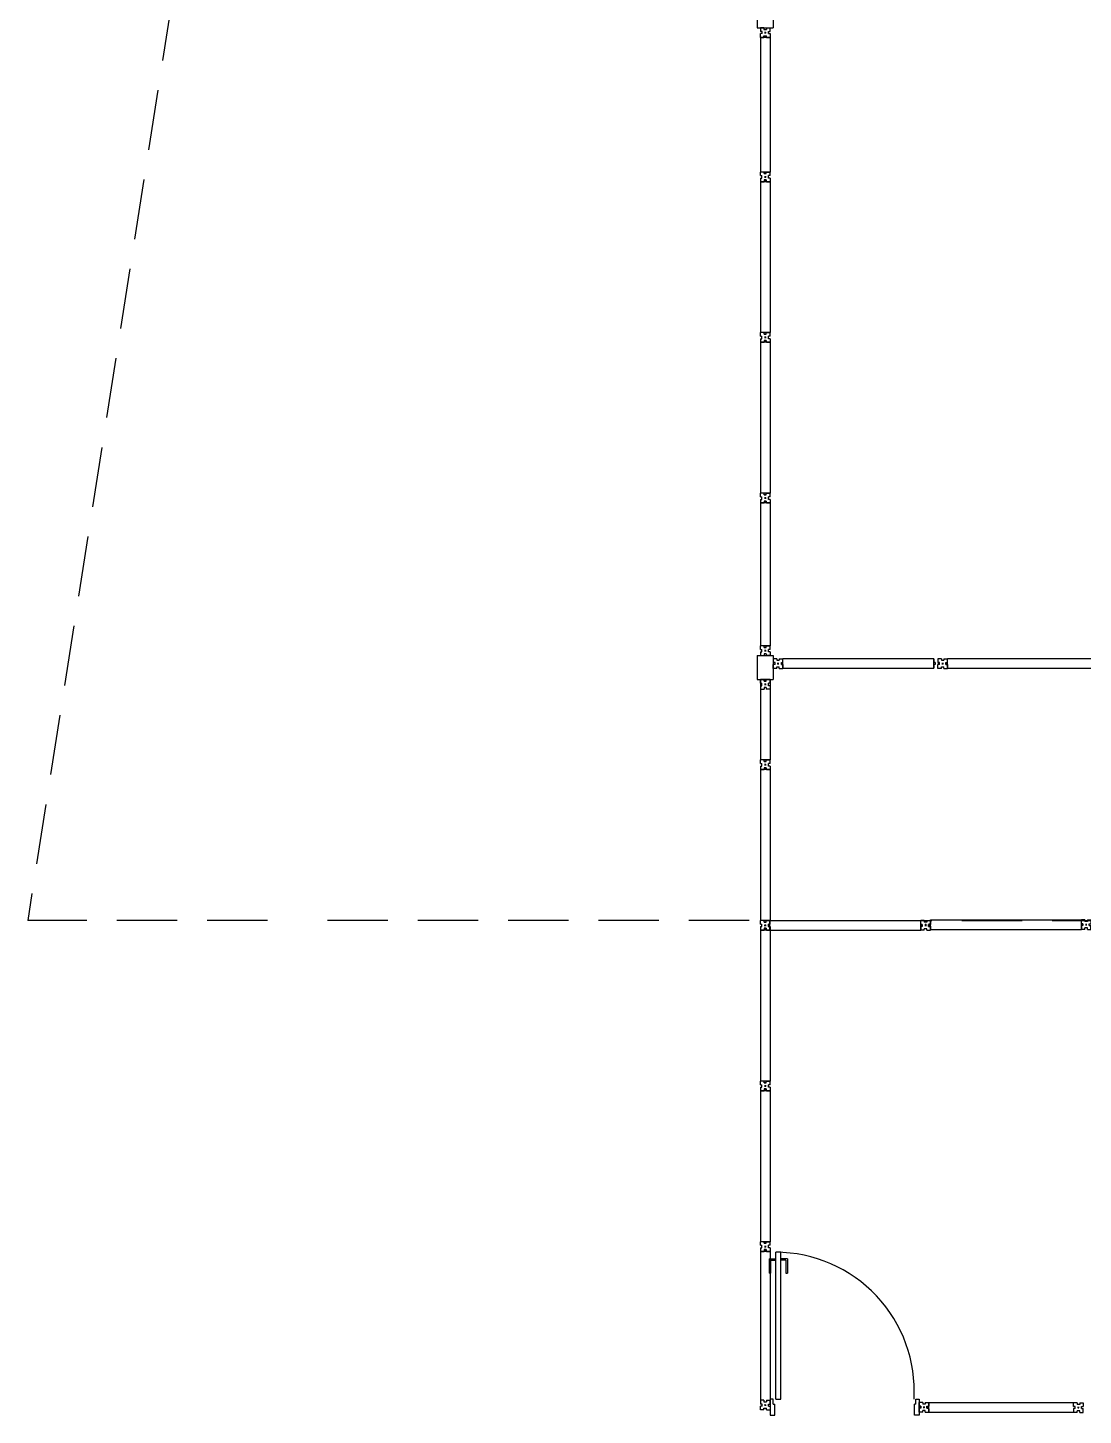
# Model space of a CAD drawing. Header units: millimetres. Extents: x 2308 to 2568, y 1142 to 1238.
# Drawn here: x 2307.94 to 2314.51, y 1180.96 to 1189.59 of the extents above; entities that cross this region are included whole.
import ezdxf

# ---------------------------------------------------------------- set-up
doc = ezdxf.new("R2010")
doc.units = ezdxf.units.MM
doc.linetypes.add('HIDDEN2', pattern=[0.1875, 0.125, -0.0625])
doc.layers.add('DIV', color=2, linetype='Continuous')
doc.layers.add('PROJ', color=1, linetype='HIDDEN2')

# ---------------------------------------------------------------- blocks, each defined once
blk = doc.blocks.new('DIVMT-SLN')
for p, q in [((-0.03, 0.03), (-0.03, 0.006)), ((-0.008, 0.03), (-0.03, 0.03)), ((-0.0185, 0.006), (-0.03, 0.006)), ((-0.0185, -0.006), (-0.0185, 0.006)), ((-0.008, 0.03), (-0.008, 0.02)), ((-0.008, 0.02), (0.008, 0.02)), ((-0.0051, 0), (0.0051, 0)), ((0.0051, 0), (-0.0051, 0)), ((-0.0051, 0), (0.0051, 0)), ((0, -0.0051), (0, 0.0051)), ((0, 0.0051), (0, -0.0051)), ((0.008, 0.03), (0.008, 0.02)), ((0.008, 0.03), (0.03, 0.03)), ((0.0205, 0.006), (0.03, 0.006)), ((0.0205, -0.006), (0.0205, 0.006)), ((0.0205, 0.006), (0.0205, -0.006)), ((0.0205, 0.006), (0.03, 0.006)), ((0.97, 0.03), (0.03, 0.03)), ((0.03, 0.006), (0.03, 0.03)), ((0.03, -0.03), (0.03, 0.03)), ((0.03, -0.005), (0.03, 0.005)), ((0.97, -0.03), (0.97, 0.03)), ((0.97, 0.03), (0.97, 0.009)), ((0.97, 0.009), (0.97, 0.027)), ((0.9795, 0.006), (0.97, 0.006)), ((0.97, -0.005), (0.97, 0.005)), ((0.9795, 0.006), (0.9795, -0.006)), ((1.0051, 0), (0.9949, 0)), ((1, 0.0051), (1, -0.0051)), ((-0.0185, -0.006), (-0.03, -0.006)), ((-0.03, -0.03), (-0.03, -0.006)), ((-0.008, -0.03), (-0.03, -0.03)), ((-0.008, -0.03), (-0.008, -0.02)), ((-0.008, -0.02), (0.008, -0.02)), ((0.008, -0.03), (0.008, -0.02)), ((0.008, -0.03), (0.03, -0.03)), ((0.0205, -0.006), (0.03, -0.006)), ((0.0205, -0.006), (0.03, -0.006)), ((0.03, -0.006), (0.03, -0.03)), ((0.97, -0.03), (0.03, -0.03)), ((0.9795, -0.006), (0.97, -0.006)), ((0.97, -0.009), (0.97, -0.027))]:
    blk.add_line(p, q)
blk = doc.blocks.new('MTT-SLN')
for p, q in [((-0.008, 0.03), (-0.03, 0.03)), ((-0.03, 0.03), (-0.03, 0.006)), ((-0.0185, 0.006), (-0.03, 0.006)), ((-0.0185, -0.006), (-0.0185, 0.006)), ((-0.008, 0.03), (-0.008, 0.02)), ((-0.008, 0.02), (0.008, 0.02)), ((-0.0051, 0), (0.0051, 0)), ((0, -0.0051), (0, 0.0051)), ((0.008, 0.03), (0.03, 0.03)), ((0.008, 0.03), (0.008, 0.02)), ((0.0205, -0.006), (0.0205, 0.006)), ((0.0205, 0.006), (0.03, 0.006)), ((0.03, 0.006), (0.03, 0.03)), ((-0.03, -0.03), (-0.03, -0.006)), ((-0.0185, -0.006), (-0.03, -0.006)), ((-0.008, -0.03), (-0.03, -0.03)), ((-0.008, -0.02), (0.008, -0.02)), ((-0.008, -0.03), (-0.008, -0.02)), ((0.008, -0.03), (0.008, -0.02)), ((0.008, -0.03), (0.03, -0.03)), ((0.0205, -0.006), (0.03, -0.006)), ((0.03, -0.006), (0.03, -0.03))]:
    blk.add_line(p, q)
blk = doc.blocks.new('PDV2E-SLN')
at = {"layer": 'DIV'}
for p, q in [((0.0654, 0.0505), (0.0654, 0.9647)), ((0.0954, 0.9647), (0.0654, 0.9647)), ((0.0954, 0.0505), (0.0954, 0.9647)), ((0.0494, 0.05), (0.0293, 0.05)), ((0.0293, 0.05), (0.0293, 0.0347)), ((0.0293, 0.035), (0.0293, -0.035)), ((0.0494, 0.0199), (0.0494, 0.05)), ((0.0494, 0.0199), (0.0593, 0.0199)), ((0.0593, -0.05), (0.0593, 0.0199)), ((0.0654, 0.0505), (0.0954, 0.0505)), ((0.9279, -0.05), (0.9279, 0.0199)), ((0.9378, 0.0199), (0.9279, 0.0199)), ((0.9378, 0.05), (0.9579, 0.05)), ((0.9378, 0.0199), (0.9378, 0.05)), ((0.9579, 0.05), (0.9579, 0.0347)), ((0.9579, 0.035), (0.9579, -0.035)), ((0.0293, -0.035), (0.0293, -0.05)), ((0.0293, -0.05), (0.0593, -0.05)), ((0.9579, -0.05), (0.9279, -0.05)), ((0.9579, -0.035), (0.9579, -0.05))]:
    blk.add_line(p, q, dxfattribs=at)
at = {"layer": 'DIV', "color": 1}
for p, q in [((0.0229, 0.9247), (0.0629, 0.9247)), ((0.0229, 0.9247), (0.0229, 0.8347)), ((0.0329, 0.9147), (0.0629, 0.9147)), ((0.0329, 0.9147), (0.0329, 0.8347)), ((0.1375, 0.9247), (0.0975, 0.9247)), ((0.1275, 0.9147), (0.0975, 0.9147)), ((0.1275, 0.9147), (0.1275, 0.8347)), ((0.1375, 0.9247), (0.1375, 0.8347)), ((0.0329, 0.8347), (0.023, 0.8347)), ((0.1275, 0.8347), (0.1374, 0.8347))]:
    blk.add_line(p, q, dxfattribs=at)
blk.add_arc((0.063, 0.1004), 0.8643, 356.65497, 89.84361, dxfattribs=at)

msp = doc.modelspace()

# ---------------------------------------------------------------- linework, layer by layer
at = {"layer": 'DIV'}
for p, q in [((2312.4787, 1189.7449), (2312.4787, 1189.5949)), ((2312.5787, 1189.7449), (2312.5787, 1189.5949)), ((2312.4787, 1189.5949), (2312.5787, 1189.5949)), ((2312.4987, 1189.5349), (2312.4987, 1188.6965)), ((2312.5587, 1189.5349), (2312.4987, 1189.5349)), ((2312.4987, 1189.5349), (2312.5197, 1189.5349)), ((2312.5197, 1189.5349), (2312.5017, 1189.5349)), ((2312.5227, 1189.5444), (2312.5347, 1189.5444)), ((2312.5227, 1189.5444), (2312.5227, 1189.5349)), ((2312.5236, 1189.5649), (2312.5338, 1189.5649)), ((2312.5337, 1189.5349), (2312.5237, 1189.5349)), ((2312.5287, 1189.57), (2312.5287, 1189.5598)), ((2312.5347, 1189.5444), (2312.5347, 1189.5349)), ((2312.5377, 1189.5349), (2312.5557, 1189.5349)), ((2312.5587, 1189.5349), (2312.5587, 1188.6965)), ((2312.5587, 1188.6965), (2312.4987, 1188.6965)), ((2312.4987, 1188.6745), (2312.4987, 1188.6965)), ((2312.5227, 1188.6965), (2312.4987, 1188.6965)), ((2312.4987, 1188.6745), (2312.5087, 1188.6745)), ((2312.4987, 1188.6585), (2312.4987, 1188.6365)), ((2312.4987, 1188.6585), (2312.5087, 1188.6585)), ((2312.4987, 1188.6365), (2312.5227, 1188.6365)), ((2312.5087, 1188.6585), (2312.5087, 1188.6745)), ((2312.5227, 1188.687), (2312.5227, 1188.6965)), ((2312.5227, 1188.687), (2312.5227, 1188.6965)), ((2312.5227, 1188.687), (2312.5347, 1188.687)), ((2312.5347, 1188.687), (2312.5227, 1188.687)), ((2312.5347, 1188.648), (2312.5227, 1188.648)), ((2312.5227, 1188.648), (2312.5227, 1188.6365)), ((2312.5236, 1188.6665), (2312.5338, 1188.6665)), ((2312.5338, 1188.6665), (2312.5236, 1188.6665)), ((2312.5337, 1188.6965), (2312.5237, 1188.6965)), ((2312.5287, 1188.6614), (2312.5287, 1188.6716)), ((2312.5287, 1188.6716), (2312.5287, 1188.6614)), ((2312.5287, 1188.6614), (2312.5287, 1188.6716)), ((2312.5347, 1188.687), (2312.5347, 1188.6965)), ((2312.5347, 1188.687), (2312.5347, 1188.6965)), ((2312.5347, 1188.6965), (2312.5587, 1188.6965)), ((2312.5347, 1188.648), (2312.5347, 1188.6365)), ((2312.5587, 1188.6365), (2312.5347, 1188.6365)), ((2312.5487, 1188.6585), (2312.5487, 1188.6745)), ((2312.5587, 1188.6745), (2312.5487, 1188.6745)), ((2312.5587, 1188.6585), (2312.5487, 1188.6585)), ((2312.5587, 1188.6745), (2312.5587, 1188.6965)), ((2312.5587, 1188.6585), (2312.5587, 1188.6365)), ((2312.5236, 1186.6665), (2312.5338, 1186.6665)), ((2312.5287, 1186.6716), (2312.5287, 1186.6614)), ((2312.4987, 1186.6365), (2312.4987, 1185.7465)), ((2312.5587, 1186.6365), (2312.4987, 1186.6365)), ((2312.4987, 1186.6365), (2312.5197, 1186.6365)), ((2312.5197, 1186.6365), (2312.5017, 1186.6365)), ((2312.5227, 1186.646), (2312.5347, 1186.646)), ((2312.5227, 1186.646), (2312.5227, 1186.6365)), ((2312.5337, 1186.6365), (2312.5237, 1186.6365)), ((2312.5347, 1186.646), (2312.5347, 1186.6365)), ((2312.5377, 1186.6365), (2312.5557, 1186.6365)), ((2312.5587, 1186.6365), (2312.5587, 1185.7465)), ((2312.5227, 1185.7465), (2312.4987, 1185.7465)), ((2312.4987, 1185.7245), (2312.4987, 1185.7465)), ((2312.5587, 1185.7465), (2312.4987, 1185.7465)), ((2312.4987, 1185.7245), (2312.5087, 1185.7245)), ((2312.4987, 1185.7085), (2312.5087, 1185.7085)), ((2312.4987, 1185.7085), (2312.4987, 1185.6865)), ((2312.5087, 1185.7085), (2312.5087, 1185.7245)), ((2312.5227, 1185.737), (2312.5227, 1185.7465)), ((2312.5227, 1185.737), (2312.5227, 1185.7465)), ((2312.5347, 1185.737), (2312.5227, 1185.737)), ((2312.5227, 1185.737), (2312.5347, 1185.737)), ((2312.5227, 1185.698), (2312.5227, 1185.6865)), ((2312.5347, 1185.698), (2312.5227, 1185.698)), ((2312.5338, 1185.7165), (2312.5236, 1185.7165)), ((2312.5236, 1185.7165), (2312.5338, 1185.7165)), ((2312.5337, 1185.7465), (2312.5237, 1185.7465)), ((2312.5287, 1185.7114), (2312.5287, 1185.7216)), ((2312.5287, 1185.7216), (2312.5287, 1185.7114)), ((2312.5287, 1185.7114), (2312.5287, 1185.7216)), ((2312.5347, 1185.7465), (2312.5587, 1185.7465)), ((2312.5347, 1185.737), (2312.5347, 1185.7465)), ((2312.5347, 1185.737), (2312.5347, 1185.7465)), ((2312.5347, 1185.698), (2312.5347, 1185.6865)), ((2312.5587, 1185.7245), (2312.5487, 1185.7245)), ((2312.5487, 1185.7085), (2312.5487, 1185.7245)), ((2312.5587, 1185.7085), (2312.5487, 1185.7085)), ((2312.5587, 1185.7245), (2312.5587, 1185.7465)), ((2312.5587, 1185.7085), (2312.5587, 1185.6865)), ((2312.4787, 1185.6865), (2312.5787, 1185.6865)), ((2312.4787, 1185.6865), (2312.4787, 1185.5365)), ((2312.4987, 1185.6865), (2312.5227, 1185.6865)), ((2312.5587, 1185.6865), (2312.5347, 1185.6865)), ((2312.5787, 1185.6865), (2312.5787, 1185.5365)), ((2312.4787, 1185.5365), (2312.5787, 1185.5365)), ((2312.4987, 1185.5365), (2312.4987, 1185.0365)), ((2312.5227, 1185.5365), (2312.4987, 1185.5365)), ((2312.4987, 1185.5145), (2312.4987, 1185.5365)), ((2312.5587, 1185.5365), (2312.4987, 1185.5365)), ((2312.5227, 1185.527), (2312.5227, 1185.5365)), ((2312.5227, 1185.527), (2312.5227, 1185.5365)), ((2312.5347, 1185.527), (2312.5227, 1185.527)), ((2312.5227, 1185.527), (2312.5347, 1185.527)), ((2312.5337, 1185.5365), (2312.5237, 1185.5365)), ((2312.5347, 1185.5365), (2312.5587, 1185.5365)), ((2312.5347, 1185.527), (2312.5347, 1185.5365)), ((2312.5347, 1185.527), (2312.5347, 1185.5365)), ((2312.5587, 1185.5365), (2312.5587, 1185.0365)), ((2312.5587, 1185.5145), (2312.5587, 1185.5365)), ((2312.4987, 1185.5145), (2312.5087, 1185.5145)), ((2312.4987, 1185.4985), (2312.5087, 1185.4985)), ((2312.4987, 1185.4985), (2312.4987, 1185.4765)), ((2312.4987, 1185.4765), (2312.5227, 1185.4765)), ((2312.5087, 1185.4985), (2312.5087, 1185.5145)), ((2312.5227, 1185.488), (2312.5227, 1185.4765)), ((2312.5347, 1185.488), (2312.5227, 1185.488)), ((2312.5338, 1185.5065), (2312.5236, 1185.5065)), ((2312.5236, 1185.5065), (2312.5338, 1185.5065)), ((2312.5287, 1185.5014), (2312.5287, 1185.5116)), ((2312.5287, 1185.5116), (2312.5287, 1185.5014)), ((2312.5287, 1185.5014), (2312.5287, 1185.5116)), ((2312.5347, 1185.488), (2312.5347, 1185.4765)), ((2312.5587, 1185.4765), (2312.5347, 1185.4765)), ((2312.5587, 1185.5145), (2312.5487, 1185.5145)), ((2312.5487, 1185.4985), (2312.5487, 1185.5145)), ((2312.5587, 1185.4985), (2312.5487, 1185.4985)), ((2312.5587, 1185.4985), (2312.5587, 1185.4765)), ((2312.5587, 1185.0365), (2312.4987, 1185.0365)), ((2312.4987, 1185.0145), (2312.4987, 1185.0365)), ((2312.5227, 1185.0365), (2312.4987, 1185.0365)), ((2312.5227, 1185.0365), (2312.4987, 1185.0365)), ((2312.4987, 1185.0145), (2312.4987, 1185.0365)), ((2312.5587, 1185.0365), (2312.4987, 1185.0365)), ((2312.4987, 1185.0145), (2312.5087, 1185.0145)), ((2312.4987, 1185.0145), (2312.5087, 1185.0145)), ((2312.5087, 1184.9985), (2312.5087, 1185.0145)), ((2312.5087, 1184.9985), (2312.5087, 1185.0145)), ((2312.5227, 1185.027), (2312.5227, 1185.0365)), ((2312.5227, 1185.027), (2312.5227, 1185.0365)), ((2312.5227, 1185.027), (2312.5227, 1185.0365)), ((2312.5227, 1185.027), (2312.5227, 1185.0365)), ((2312.5227, 1185.027), (2312.5347, 1185.027)), ((2312.5347, 1185.027), (2312.5227, 1185.027)), ((2312.5347, 1185.027), (2312.5227, 1185.027)), ((2312.5227, 1185.027), (2312.5347, 1185.027)), ((2312.5337, 1185.0365), (2312.5237, 1185.0365)), ((2312.5337, 1185.0365), (2312.5237, 1185.0365)), ((2312.5287, 1185.0014), (2312.5287, 1185.0116)), ((2312.5287, 1185.0116), (2312.5287, 1185.0014)), ((2312.5287, 1185.0014), (2312.5287, 1185.0116)), ((2312.5287, 1185.0014), (2312.5287, 1185.0116)), ((2312.5287, 1185.0116), (2312.5287, 1185.0014)), ((2312.5287, 1185.0014), (2312.5287, 1185.0116)), ((2312.5347, 1185.027), (2312.5347, 1185.0365)), ((2312.5347, 1185.027), (2312.5347, 1185.0365)), ((2312.5347, 1185.0365), (2312.5587, 1185.0365)), ((2312.5347, 1185.0365), (2312.5587, 1185.0365)), ((2312.5347, 1185.027), (2312.5347, 1185.0365)), ((2312.5347, 1185.027), (2312.5347, 1185.0365)), ((2312.5487, 1184.9985), (2312.5487, 1185.0145)), ((2312.5587, 1185.0145), (2312.5487, 1185.0145)), ((2312.5587, 1185.0145), (2312.5487, 1185.0145)), ((2312.5487, 1184.9985), (2312.5487, 1185.0145)), ((2312.5587, 1185.0145), (2312.5587, 1185.0365)), ((2312.5587, 1185.0145), (2312.5587, 1185.0365)), ((2312.4987, 1184.9985), (2312.4987, 1184.9765)), ((2312.4987, 1184.9985), (2312.5087, 1184.9985)), ((2312.4987, 1184.9985), (2312.5087, 1184.9985)), ((2312.4987, 1184.9985), (2312.4987, 1184.9765)), ((2312.4987, 1184.9765), (2312.5227, 1184.9765)), ((2312.4987, 1184.9765), (2312.5227, 1184.9765)), ((2312.5347, 1184.988), (2312.5227, 1184.988)), ((2312.5227, 1184.988), (2312.5227, 1184.9765)), ((2312.5227, 1184.988), (2312.5227, 1184.9765)), ((2312.5347, 1184.988), (2312.5227, 1184.988)), ((2312.5236, 1185.0065), (2312.5338, 1185.0065)), ((2312.5338, 1185.0065), (2312.5236, 1185.0065)), ((2312.5338, 1185.0065), (2312.5236, 1185.0065)), ((2312.5236, 1185.0065), (2312.5338, 1185.0065)), ((2312.5347, 1184.988), (2312.5347, 1184.9765)), ((2312.5347, 1184.988), (2312.5347, 1184.9765)), ((2312.5587, 1184.9765), (2312.5347, 1184.9765)), ((2312.5587, 1184.9765), (2312.5347, 1184.9765)), ((2312.5587, 1184.9985), (2312.5487, 1184.9985)), ((2312.5587, 1184.9985), (2312.5487, 1184.9985)), ((2312.5587, 1184.9985), (2312.5587, 1184.9765)), ((2312.5587, 1184.9985), (2312.5587, 1184.9765)), ((2312.5587, 1184.0365), (2312.4987, 1184.0365)), ((2312.4987, 1184.0145), (2312.4987, 1184.0365)), ((2312.5227, 1184.0365), (2312.4987, 1184.0365)), ((2312.4987, 1184.0145), (2312.5087, 1184.0145)), ((2312.4987, 1183.9985), (2312.4987, 1183.9765)), ((2312.4987, 1183.9985), (2312.5087, 1183.9985)), ((2312.4987, 1183.9765), (2312.5227, 1183.9765)), ((2312.5087, 1183.9985), (2312.5087, 1184.0145)), ((2312.5227, 1184.027), (2312.5227, 1184.0365)), ((2312.5227, 1184.027), (2312.5227, 1184.0365)), ((2312.5227, 1184.027), (2312.5347, 1184.027)), ((2312.5347, 1184.027), (2312.5227, 1184.027)), ((2312.5347, 1183.988), (2312.5227, 1183.988)), ((2312.5227, 1183.988), (2312.5227, 1183.9765)), ((2312.5236, 1184.0065), (2312.5338, 1184.0065)), ((2312.5338, 1184.0065), (2312.5236, 1184.0065)), ((2312.5337, 1184.0365), (2312.5237, 1184.0365)), ((2312.5287, 1184.0014), (2312.5287, 1184.0116)), ((2312.5287, 1184.0116), (2312.5287, 1184.0014)), ((2312.5287, 1184.0014), (2312.5287, 1184.0116)), ((2312.5347, 1184.027), (2312.5347, 1184.0365)), ((2312.5347, 1184.027), (2312.5347, 1184.0365)), ((2312.5347, 1184.0365), (2312.5587, 1184.0365)), ((2312.5347, 1183.988), (2312.5347, 1183.9765)), ((2312.5587, 1183.9765), (2312.5347, 1183.9765)), ((2312.5487, 1183.9985), (2312.5487, 1184.0145)), ((2312.5587, 1184.0145), (2312.5487, 1184.0145)), ((2312.5587, 1183.9985), (2312.5487, 1183.9985)), ((2312.5587, 1184.0145), (2312.5587, 1184.0365)), ((2312.5587, 1183.9985), (2312.5587, 1183.9765)), ((2312.5227, 1181.986), (2312.5347, 1181.986)), ((2312.5227, 1181.986), (2312.5227, 1181.9765)), ((2312.5236, 1182.0065), (2312.5338, 1182.0065)), ((2312.5287, 1182.0116), (2312.5287, 1182.0014)), ((2312.5347, 1181.986), (2312.5347, 1181.9765)), ((2312.4987, 1181.9765), (2312.4987, 1181.052)), ((2312.5587, 1181.9765), (2312.4987, 1181.9765)), ((2312.4987, 1181.9765), (2312.5197, 1181.9765)), ((2312.5197, 1181.9765), (2312.5017, 1181.9765)), ((2312.5337, 1181.9765), (2312.5237, 1181.9765)), ((2312.5377, 1181.9765), (2312.5557, 1181.9765)), ((2312.5587, 1181.9765), (2312.5587, 1181.052)), ((2313.4876, 1180.9765), (2313.4876, 1181.0365)), ((2313.5096, 1181.0365), (2313.4876, 1181.0365)), ((2313.4876, 1181.0125), (2313.4876, 1181.0365)), ((2313.5096, 1181.0365), (2313.5096, 1181.0265)), ((2313.5256, 1181.0365), (2313.5476, 1181.0365)), ((2313.5256, 1181.0365), (2313.5256, 1181.0265)), ((2313.5476, 1181.0365), (2313.5476, 1181.0155)), ((2313.5476, 1180.9765), (2313.5476, 1181.0365)), ((2313.5476, 1181.0365), (2314.4494, 1181.0365)), ((2313.5476, 1181.0365), (2313.5476, 1181.0125)), ((2313.5476, 1181.0155), (2313.5476, 1181.0335)), ((2313.4971, 1181.0125), (2313.4876, 1181.0125)), ((2313.4971, 1181.0125), (2313.4876, 1181.0125)), ((2313.4876, 1181.0015), (2313.4876, 1181.0115)), ((2313.4971, 1181.0005), (2313.4876, 1181.0005)), ((2313.4971, 1181.0005), (2313.4876, 1181.0005)), ((2313.4876, 1181.0005), (2313.4876, 1180.9765)), ((2313.5096, 1180.9765), (2313.4876, 1180.9765)), ((2313.4971, 1181.0125), (2313.4971, 1181.0005)), ((2313.4971, 1181.0005), (2313.4971, 1181.0125)), ((2313.5256, 1181.0265), (2313.5096, 1181.0265)), ((2313.5256, 1180.9865), (2313.5096, 1180.9865)), ((2313.5096, 1180.9765), (2313.5096, 1180.9865)), ((2313.5125, 1181.0065), (2313.5227, 1181.0065)), ((2313.5227, 1181.0065), (2313.5125, 1181.0065)), ((2313.5125, 1181.0065), (2313.5227, 1181.0065)), ((2313.5227, 1181.0065), (2313.5125, 1181.0065)), ((2313.5176, 1181.0116), (2313.5176, 1181.0014)), ((2313.5176, 1181.0116), (2313.5176, 1181.0014)), ((2313.5176, 1181.0014), (2313.5176, 1181.0116)), ((2313.5256, 1180.9765), (2313.5256, 1180.9865)), ((2313.5256, 1180.9765), (2313.5476, 1180.9765)), ((2313.5361, 1181.0005), (2313.5361, 1181.0125)), ((2313.5361, 1181.0125), (2313.5476, 1181.0125)), ((2313.5361, 1181.0005), (2313.5476, 1181.0005)), ((2313.5381, 1181.0125), (2313.5476, 1181.0125)), ((2313.5381, 1181.0125), (2313.5381, 1181.0005)), ((2313.5381, 1181.0005), (2313.5476, 1181.0005)), ((2313.5476, 1181.0015), (2313.5476, 1181.0115)), ((2313.5476, 1180.9765), (2313.5476, 1181.0005)), ((2313.5476, 1180.9975), (2313.5476, 1180.9795)), ((2313.5476, 1180.9765), (2314.4494, 1180.9765))]:
    msp.add_line(p, q, dxfattribs=at)
at = {"layer": 'PROJ', "ltscale": 3}
for p, q in [((2310.4907, 1200.3194), (2307.9362, 1184.0365)), ((2309.4287, 1184.0365), (2307.9362, 1184.0365)), ((2312.4287, 1184.0365), (2309.6287, 1184.0365)), ((2312.6287, 1184.0365), (2315.4287, 1184.0365))]:
    msp.add_line(p, q, dxfattribs=at)

# ---------------------------------------------------------------- block references
at = {"layer": 'DIV'}
for name, p in [('MTT-SLN', (2312.5287, 1189.5649)), ('DIVMT-SLN', (2312.6087, 1185.6365)), ('DIVMT-SLN', (2313.6337, 1185.6365)), ('PDV2E-SLN', (2312.5297, 1181.0065)), ('MTT-SLN', (2312.5287, 1181.0199))]:
    msp.add_blockref(name, p, dxfattribs=at)
at = {"layer": 'DIV', "rotation": 90}
for p in [(2312.5287, 1187.6665), (2312.5287, 1186.6665), (2312.5287, 1184.0065), (2312.5287, 1183.0065), (2312.5287, 1182.0065)]:
    msp.add_blockref('DIVMT-SLN', p, dxfattribs=at)
at = {"layer": 'DIV', "xscale": -1}
for name, p in [('DIVMT-SLN', (2313.5276, 1184.0059)), ('DIVMT-SLN', (2314.5276, 1184.0109)), ('MTT-SLN', (2314.4794, 1181.0044))]:
    msp.add_blockref(name, p, dxfattribs=at)

doc.saveas('drawing.dxf')
